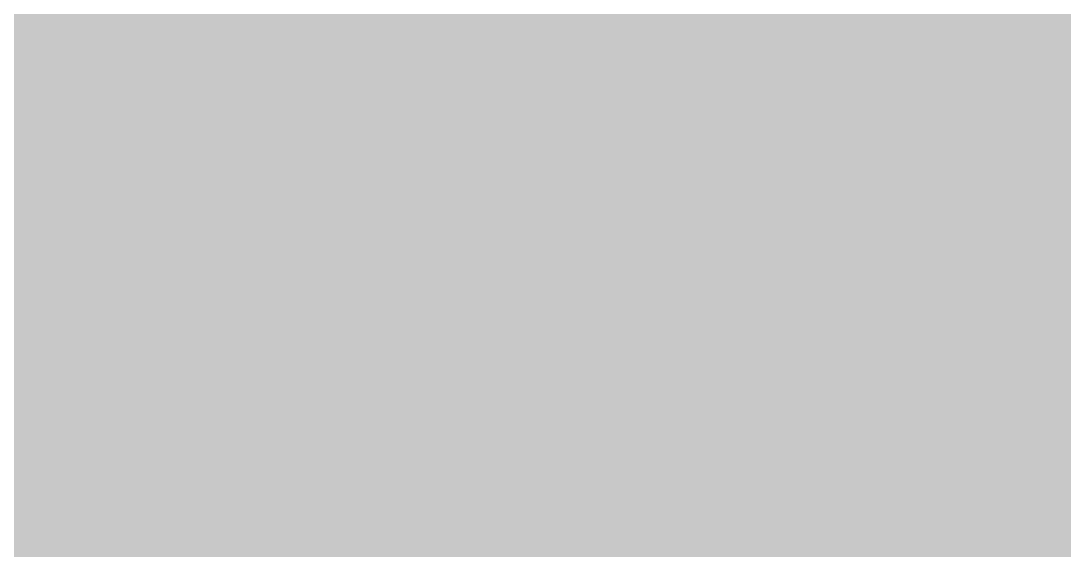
# Model space of a CAD drawing. Header units: millimetres. Extents: x 50 to 612415, y 2 to 4150.
# Drawn here: x 481638.3 to 481691.4, y 2212.7 to 2239.7 of the extents above; entities that cross this region are included whole.
import ezdxf

# ---------------------------------------------------------------- set-up
doc = ezdxf.new("R2010")
doc.units = ezdxf.units.MM
doc.layers.add('HATCH', color=8, linetype='Continuous', lineweight=9)

msp = doc.modelspace()

# ---------------------------------------------------------------- hatches: boundary and pattern name
at = {"layer": 'HATCH', "true_color": 0xccae87}
for points in [[(481638.376, 2278.652), (481129.454, 2229.31), (483655.087, 1297.024)], [(481638.376, 2273.174), (481129.454, 2223.832), (483655.087, 1291.545)], [(483655.087, 1291.545), (481129.454, 2223.832), (481638.376, 2273.174)], [(481638.376, 2266.326), (481129.454, 2216.984), (483655.087, 1284.697)], [(483655.087, 1284.697), (481129.454, 2216.984), (481638.376, 2266.326)], [(481638.376, 2263.587), (481131.352, 2215.51), (483652.557, 1282.907)], [(483652.557, 1282.907), (481131.352, 2215.51), (481638.376, 2263.587)], [(481853.458, 2182.931), (481638.376, 2263.587), (483652.557, 1282.907)], [(483652.557, 1282.907), (481638.376, 2263.587), (481853.458, 2182.931)], [(481638.376, 2262.902), (481131.826, 2215.141), (483651.924, 1282.46)], [(483651.924, 1282.46), (481131.826, 2215.141), (481638.376, 2262.902)], [(481853.458, 2182.246), (481638.376, 2262.902), (483651.924, 1282.46)], [(483651.924, 1282.46), (481638.376, 2262.902), (481853.458, 2182.246)], [(481638.376, 2259.478), (481134.198, 2213.299), (483648.761, 1280.222)], [(483648.761, 1280.222), (481134.198, 2213.299), (481638.376, 2259.478)], [(481851.392, 2179.833), (481849.92, 2181.076), (481638.376, 2259.478)], [(481638.376, 2259.478), (481849.92, 2181.076), (481851.392, 2179.833)], [(481853.458, 2178.822), (481851.392, 2179.833), (481638.376, 2259.478)], [(481638.376, 2259.478), (481851.392, 2179.833), (481853.458, 2178.822)], [(481853.458, 2178.822), (481638.376, 2259.478), (483648.761, 1280.222)], [(483648.761, 1280.222), (481638.376, 2259.478), (481853.458, 2178.822)], [(481651.854, 2254.074), (481653.875, 2255.107), (481849.827, 2179.834)], [(483643.701, 1276.641), (481137.994, 2210.351), (481638.376, 2254)], [(481638.376, 2254), (481640.895, 2253.291), (481849.827, 2179.834)], [(481638.376, 2254), (481849.827, 2179.834), (481849.109, 2178.434)], [(481638.376, 2254), (481849.109, 2178.434), (481849.141, 2176.989)], [(481638.376, 2254), (481849.141, 2176.989), (481849.92, 2175.598)], [(481638.376, 2254), (481849.92, 2175.598), (481851.392, 2174.354)], [(481638.376, 2254), (481851.392, 2174.354), (481853.458, 2173.344)], [(483643.701, 1276.641), (481638.376, 2254), (481853.458, 2173.344)], [(481649.367, 2253.337), (481651.854, 2254.074), (481849.827, 2179.834)], [(481646.584, 2252.948), (481649.367, 2253.337), (481849.827, 2179.834)], [(481640.895, 2253.291), (481643.694, 2252.932), (481849.827, 2179.834)], [(481643.694, 2252.932), (481646.584, 2252.948), (481849.827, 2179.834)]]:
    msp.add_hatch(color=43, dxfattribs=at).paths.add_polyline_path(points)

doc.saveas('drawing.dxf')
